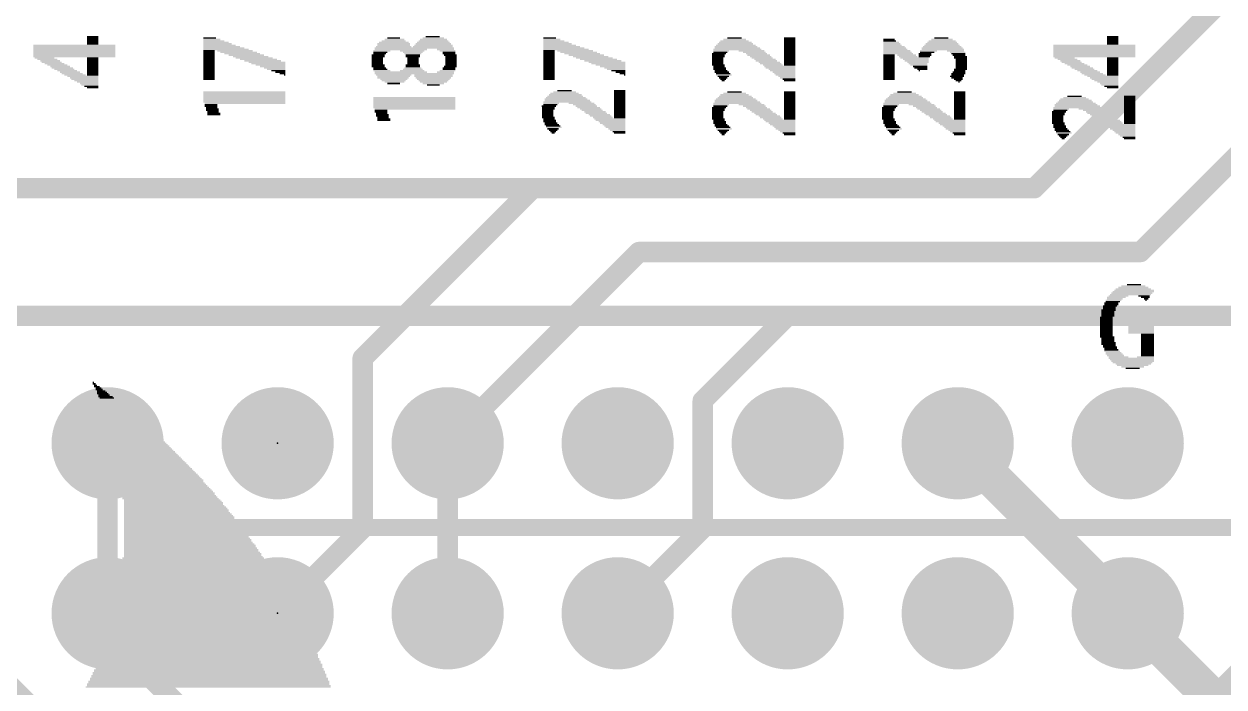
# Model space of a CAD drawing. Extents: x -7.8 to 70, y -5.3 to 37.7.
# Drawn here: x 11.45 to 29.38, y 10.33 to 20.23 of the extents above; entities that cross this region are included whole.
import ezdxf

# ---------------------------------------------------------------- set-up
doc = ezdxf.new("R2010")
doc.units = 0
for name, color, linetype in [('1', 12, 'CONTINUOUS'), ('16', 132, 'CONTINUOUS'), ('17', 110, 'CONTINUOUS'), ('21', 40, 'CONTINUOUS'), ('23', 53, 'CONTINUOUS')]:
    doc.layers.add(name, color=color, linetype=linetype)

# ---------------------------------------------------------------- blocks, each defined once
blk = doc.blocks.new('ROUNDP')
at = {"const_width": 0.5}
blk.add_lwpolyline([(0, -0.25, 1), (0, 0.25, 1), (0, -0.25)], format="xyb", dxfattribs=at)
blk = doc.blocks.new('RECT')
blk.add_solid([(-0.5, -0.5), (0.5, -0.5), (-0.5, 0.5), (0.5, 0.5)])

msp = doc.modelspace()

# ---------------------------------------------------------------- linework, layer by layer
at = {"layer": '1'}
for points, const_width in [([(26.543, 17.78), (29.972, 21.209)], 0.3048), ([(28.1305, 16.8275), (32.512, 21.209)], 0.3048), ([(29.1465, 10.0965), (37.592, 18.542)], 0.3048), ([(6.35, 17.78), (19.05, 17.78)], 0.3048), ([(16.51, 15.24), (19.05, 17.78)], 0.3048), ([(19.05, 17.78), (26.543, 17.78)], 0.3048), ([(17.78, 13.97), (20.6375, 16.8275)], 0.3048), ([(20.6375, 16.8275), (28.1305, 16.8275)], 0.3048), ([(16.51, 12.7), (16.51, 15.24)], 0.3048), ([(25.4, 13.97), (27.94, 11.43)], 0.5588), ([(12.7, 11.43), (12.7, 13.97)], 0.3048), ([(17.78, 11.43), (17.78, 13.97)], 0.3048), ([(15.24, 11.43), (16.51, 12.7)], 0.3048), ([(12.7, 11.43), (12.7, 11.1125)], 0.3048), ([(12.7, 11.1125), (13.716, 10.0965)], 0.3048)]:
    msp.add_lwpolyline(points, dxfattribs=dict(at, const_width=const_width))
for points, const_width in [([(19.05, 17.8562, 1), (19.05, 17.7038)], 0.1524), ([(19.1039, 17.7261, 1), (18.9961, 17.8339)], 0.1524), ([(19.05, 17.7038, 1), (19.05, 17.8562)], 0.1524), ([(26.543, 17.7038, 1), (26.543, 17.8562)], 0.1524), ([(26.4891, 17.8339, 1), (26.5969, 17.7261)], 0.1524), ([(20.6375, 16.9037, 1), (20.6375, 16.7513)], 0.1524), ([(20.6914, 16.7736, 1), (20.5836, 16.8814)], 0.1524), ([(28.0766, 16.8814, 1), (28.1844, 16.7736)], 0.1524), ([(28.1305, 16.7513, 1), (28.1305, 16.9037)], 0.1524), ([(16.5862, 15.24, 1), (16.4338, 15.24)], 0.1524), ([(16.4561, 15.2939, 1), (16.5639, 15.1861)], 0.1524), ([(25.4988, 14.0688, 1), (25.3012, 13.8712)], 0.2794), ([(12.7762, 13.97, 1), (12.6238, 13.97)], 0.1524), ([(17.8562, 13.97, 1), (17.7038, 13.97)], 0.1524), ([(17.7261, 14.0239, 1), (17.8339, 13.9161)], 0.1524), ([(16.4338, 12.7, 1), (16.5862, 12.7)], 0.1524), ([(16.5639, 12.6461, 1), (16.4561, 12.7539)], 0.1524), ([(27.8412, 11.3312, 1), (28.0388, 11.5288)], 0.2794), ([(12.7762, 11.43, 1), (12.6238, 11.43)], 0.1524), ([(12.6238, 11.43, 1), (12.7762, 11.43)], 0.1524), ([(15.1861, 11.4839, 1), (15.2939, 11.3761)], 0.1524), ([(17.7038, 11.43, 1), (17.8562, 11.43)], 0.1524), ([(12.7539, 11.1664, 1), (12.6461, 11.0586)], 0.1524), ([(12.6238, 11.1125, 1), (12.7762, 11.1125)], 0.1524)]:
    msp.add_lwpolyline(points, format="xyb", dxfattribs=dict(at, const_width=const_width))
at = {"layer": '16'}
for points, const_width in [([(6.985, 15.875), (22.86, 15.875)], 0.3048), ([(21.59, 14.605), (22.86, 15.875)], 0.3048), ([(22.86, 15.875), (29.718, 15.875)], 0.3048), ([(21.59, 12.7), (21.59, 14.605)], 0.3048), ([(20.32, 11.43), (21.59, 12.7)], 0.3048), ([(27.94, 11.43), (29.845, 9.525)], 0.5588), ([(10.16, 11.43), (13.0175, 8.5725)], 0.3048)]:
    msp.add_lwpolyline(points, dxfattribs=dict(at, const_width=const_width))
for points, const_width in [([(22.86, 15.9512, 1), (22.86, 15.7988)], 0.1524), ([(22.9139, 15.8211, 1), (22.8061, 15.9289)], 0.1524), ([(22.86, 15.7988, 1), (22.86, 15.9512)], 0.1524), ([(21.6662, 14.605, 1), (21.5138, 14.605)], 0.1524), ([(21.5361, 14.6589, 1), (21.6439, 14.5511)], 0.1524), ([(21.5138, 12.7, 1), (21.6662, 12.7)], 0.1524), ([(21.6439, 12.6461, 1), (21.5361, 12.7539)], 0.1524), ([(28.0388, 11.5288, 1), (27.8412, 11.3312)], 0.2794), ([(20.2661, 11.4839, 1), (20.3739, 11.3761)], 0.1524)]:
    msp.add_lwpolyline(points, format="xyb", dxfattribs=dict(at, const_width=const_width))
at = {"layer": '23'}
for p in [(15.24, 13.97), (15.24, 11.43)]:
    msp.add_point(p, dxfattribs=at)

# ---------------------------------------------------------------- block references
at = {"layer": '17', "xscale": 1.6764, "yscale": 1.6764, "rotation": 90}
for p in [(12.7, 13.97), (12.7, 13.97), (15.24, 13.97), (15.24, 13.97), (17.78, 13.97), (17.78, 13.97), (20.32, 13.97), (20.32, 13.97), (22.86, 13.97), (22.86, 13.97), (25.4, 13.97), (25.4, 13.97), (27.94, 13.97), (27.94, 13.97), (12.7, 11.43), (12.7, 11.43), (15.24, 11.43), (15.24, 11.43), (17.78, 11.43), (17.78, 11.43), (20.32, 11.43), (20.32, 11.43), (22.86, 11.43), (22.86, 11.43), (25.4, 11.43), (25.4, 11.43), (27.94, 11.43), (27.94, 11.43)]:
    msp.add_blockref('ROUNDP', p, dxfattribs=at)
at = {"layer": '21', "yscale": 0.0212}
for p, xscale in [((12.2021, 19.917), 1.2276), ((12.2021, 19.8959), 1.2276), ((12.4772, 20.044), 0.1693), ((12.4772, 20.0229), 0.1693), ((12.4772, 20.0017), 0.1693), ((12.4772, 19.9805), 0.1693), ((12.4772, 19.9594), 0.1693), ((12.4772, 19.9382), 0.1693), ((14.2234, 20.0229), 0.1905), ((14.2869, 19.9805), 0.3175), ((14.3398, 19.9382), 0.4233), ((14.4033, 19.8959), 0.5503), ((14.2552, 20.0017), 0.254), ((14.3187, 19.9594), 0.381), ((14.3716, 19.917), 0.4868), ((16.975, 19.8959), 0.5291), ((16.975, 19.9382), 0.4868), ((16.975, 19.917), 0.4868), ((16.975, 19.9594), 0.4445), ((16.975, 19.9805), 0.3598), ((16.9856, 20.0017), 0.2963), ((16.975, 20.0229), 0.1905), ((17.5571, 19.8959), 0.5926), ((17.5676, 19.917), 0.5715), ((17.5676, 19.9382), 0.5291), ((17.5676, 19.9594), 0.4868), ((17.5676, 19.9805), 0.4445), ((17.5676, 20.0017), 0.4022), ((17.5676, 20.0229), 0.3175), ((17.557, 20.044), 0.2117), ((19.3032, 20.0229), 0.1905), ((19.335, 20.0017), 0.254), ((19.3667, 19.9805), 0.3175), ((19.3985, 19.9594), 0.381), ((19.4196, 19.9382), 0.4233), ((19.4514, 19.917), 0.4868), ((19.4831, 19.8959), 0.5503), ((22.0865, 19.8959), 0.635), ((22.0865, 19.917), 0.5926), ((22.076, 19.9382), 0.5291), ((22.076, 19.9594), 0.4868), ((22.0654, 19.9805), 0.4233), ((22.0654, 20.0017), 0.3387), ((22.0654, 20.0229), 0.2117), ((22.8908, 20.0229), 0.1693), ((22.8908, 20.0017), 0.1693), ((22.8908, 19.9805), 0.1693), ((22.8908, 19.9594), 0.1693), ((22.8908, 19.9382), 0.1693), ((22.8908, 19.917), 0.1693), ((22.8908, 19.8959), 0.1693), ((24.3724, 20.0017), 0.1693), ((24.383, 19.9805), 0.1905), ((24.4465, 19.8959), 0.3175), ((24.4042, 19.9594), 0.2328), ((24.4148, 19.9382), 0.254), ((24.4254, 19.917), 0.2752), ((25.1662, 19.8959), 0.5715), ((25.1662, 19.917), 0.5291), ((25.1662, 19.9382), 0.4868), ((25.1662, 19.9594), 0.4445), ((25.1662, 19.9805), 0.4022), ((25.1662, 20.0017), 0.3175), ((25.1556, 20.0229), 0.2117), ((27.4415, 19.917), 1.2276), ((27.4415, 19.8959), 1.2276), ((27.7166, 20.044), 0.1693), ((27.7166, 20.0229), 0.1693), ((27.7166, 20.0017), 0.1693), ((27.7166, 19.9805), 0.1693), ((27.7166, 19.9594), 0.1693), ((27.7166, 19.9382), 0.1693), ((12.2021, 19.8747), 1.2276), ((12.2021, 19.8535), 1.2276), ((12.2021, 19.8324), 1.2276), ((12.2021, 19.8112), 1.2276), ((12.2021, 19.79), 1.2276), ((12.2021, 19.7689), 1.2276), ((12.2021, 19.7477), 1.2276), ((11.7576, 19.7265), 0.2963), ((12.4772, 19.7265), 0.1693), ((14.4668, 19.8535), 0.6773), ((14.4351, 19.8747), 0.6138), ((14.2129, 19.8324), 0.1693), ((14.2129, 19.8112), 0.1693), ((14.2129, 19.79), 0.1693), ((14.2129, 19.7689), 0.1693), ((14.2129, 19.7477), 0.1693), ((14.2129, 19.7265), 0.1693), ((14.6044, 19.8324), 0.5292), ((14.6573, 19.8112), 0.5503), ((14.7102, 19.79), 0.5291), ((14.7737, 19.7689), 0.5291), ((14.8372, 19.7477), 0.5291), ((14.8902, 19.7265), 0.5503), ((16.7422, 19.7689), 0.1905), ((16.7422, 19.7477), 0.1905), ((16.7316, 19.7265), 0.1693), ((16.7951, 19.8324), 0.254), ((16.7739, 19.8112), 0.2117), ((16.7633, 19.79), 0.1905), ((17.2819, 19.8747), 1.1853), ((17.0808, 19.8535), 0.7831), ((17.2501, 19.8324), 0.3598), ((17.2607, 19.8112), 0.2963), ((17.2607, 19.79), 0.254), ((17.2607, 19.7689), 0.2117), ((17.2607, 19.7477), 0.2117), ((17.2607, 19.7265), 0.1693), ((17.7475, 19.8535), 0.254), ((17.7793, 19.8324), 0.2328), ((17.8005, 19.8112), 0.1905), ((17.8005, 19.79), 0.1905), ((17.8216, 19.7689), 0.1905), ((17.8322, 19.7477), 0.1693), ((17.8322, 19.7265), 0.1693), ((19.5149, 19.8747), 0.6138), ((19.5466, 19.8535), 0.6773), ((19.2926, 19.8324), 0.1693), ((19.2926, 19.8112), 0.1693), ((19.2926, 19.79), 0.1693), ((19.2926, 19.7689), 0.1693), ((19.2926, 19.7477), 0.1693), ((19.2926, 19.7265), 0.1693), ((19.6842, 19.8324), 0.5291), ((19.7371, 19.8112), 0.5503), ((19.79, 19.79), 0.5291), ((19.8535, 19.7689), 0.5291), ((19.917, 19.7477), 0.5291), ((19.97, 19.7265), 0.5503), ((21.8325, 19.79), 0.2117), ((21.822, 19.7689), 0.1905), ((21.822, 19.7477), 0.1905), ((21.8114, 19.7265), 0.1693), ((21.8537, 19.8112), 0.2117), ((22.1077, 19.8535), 0.7196), ((21.8643, 19.8324), 0.2328), ((22.1077, 19.8747), 0.6773), ((22.3194, 19.8324), 0.381), ((22.3617, 19.8112), 0.3387), ((22.3934, 19.79), 0.3175), ((22.4252, 19.7689), 0.3387), ((22.4569, 19.7477), 0.3175), ((22.4781, 19.7265), 0.3175), ((22.8908, 19.8747), 0.1693), ((22.8908, 19.8535), 0.1693), ((22.8908, 19.8324), 0.1693), ((22.8908, 19.8112), 0.1693), ((22.8908, 19.79), 0.1693), ((22.8908, 19.7689), 0.1693), ((22.8908, 19.7477), 0.1693), ((22.8908, 19.7265), 0.1693), ((24.4571, 19.8747), 0.3387), ((24.3724, 19.7689), 0.1693), ((24.3724, 19.7477), 0.1693), ((24.3724, 19.7265), 0.1693), ((24.4677, 19.8535), 0.3598), ((24.4889, 19.8324), 0.4022), ((24.4994, 19.8112), 0.4233), ((24.51, 19.79), 0.4445), ((24.637, 19.7689), 0.2752), ((24.6582, 19.7477), 0.2752), ((24.7534, 19.7265), 0.4233), ((24.9122, 19.79), 0.1905), ((24.9122, 19.7689), 0.1905), ((24.9016, 19.7477), 0.1693), ((24.9439, 19.8112), 0.2117), ((24.9651, 19.8324), 0.254), ((25.1767, 19.8535), 0.635), ((25.1662, 19.8747), 0.6138), ((25.3672, 19.8324), 0.254), ((25.399, 19.8112), 0.2328), ((25.4096, 19.79), 0.2117), ((25.4201, 19.7689), 0.1905), ((25.4413, 19.7477), 0.1905), ((25.4413, 19.7265), 0.1905), ((27.4415, 19.8747), 1.2276), ((27.4415, 19.8535), 1.2276), ((27.4415, 19.8324), 1.2276), ((27.4415, 19.8112), 1.2276), ((27.4415, 19.79), 1.2276), ((27.4415, 19.7689), 1.2276), ((27.4415, 19.7477), 1.2276), ((26.997, 19.7265), 0.2963), ((27.7166, 19.7265), 0.1693), ((11.7999, 19.7054), 0.2963), ((11.8423, 19.6842), 0.2963), ((11.8634, 19.663), 0.2963), ((11.9058, 19.6419), 0.2963), ((11.9481, 19.6207), 0.2963), ((11.9904, 19.5995), 0.2963), ((12.0222, 19.5784), 0.3175), ((12.0539, 19.5572), 0.2963), ((12.0963, 19.536), 0.2963), ((12.4772, 19.7054), 0.1693), ((12.4772, 19.6842), 0.1693), ((12.4772, 19.663), 0.1693), ((12.4772, 19.6419), 0.1693), ((12.4772, 19.6207), 0.1693), ((12.4772, 19.5995), 0.1693), ((12.4772, 19.5784), 0.1693), ((12.4772, 19.5572), 0.1693), ((12.4772, 19.536), 0.1693), ((14.2129, 19.7054), 0.1693), ((14.2129, 19.6842), 0.1693), ((14.2129, 19.663), 0.1693), ((14.2129, 19.6419), 0.1693), ((14.2129, 19.6207), 0.1693), ((14.2129, 19.5995), 0.1693), ((14.2129, 19.5784), 0.1693), ((14.2129, 19.5572), 0.1693), ((14.2129, 19.536), 0.1693), ((14.9537, 19.7054), 0.5503), ((15.0172, 19.6842), 0.5503), ((15.0806, 19.663), 0.5503), ((15.1018, 19.6419), 0.508), ((15.1336, 19.6207), 0.4445), ((15.1653, 19.5995), 0.381), ((15.1971, 19.5784), 0.3175), ((15.2182, 19.5572), 0.2752), ((15.25, 19.536), 0.2117), ((16.7316, 19.7054), 0.1693), ((16.7316, 19.6842), 0.1693), ((16.7316, 19.663), 0.1693), ((16.7316, 19.6419), 0.1693), ((16.7422, 19.6207), 0.1905), ((16.7422, 19.5995), 0.1905), ((16.7633, 19.5784), 0.1905), ((16.7739, 19.5572), 0.2117), ((16.7951, 19.536), 0.254), ((17.2501, 19.536), 0.3598), ((17.2607, 19.5572), 0.2963), ((17.2607, 19.5784), 0.254), ((17.2607, 19.6207), 0.2117), ((17.2607, 19.5995), 0.2117), ((17.2607, 19.7054), 0.1693), ((17.2607, 19.6842), 0.1693), ((17.2607, 19.663), 0.1693), ((17.2607, 19.6419), 0.1693), ((17.7793, 19.536), 0.2328), ((17.8005, 19.5784), 0.1905), ((17.8005, 19.5572), 0.1905), ((17.8216, 19.5995), 0.1905), ((17.8322, 19.7054), 0.1693), ((17.8322, 19.6842), 0.1693), ((17.8322, 19.663), 0.1693), ((17.8322, 19.6419), 0.1693), ((17.8322, 19.6207), 0.1693), ((19.2926, 19.7054), 0.1693), ((19.2926, 19.6842), 0.1693), ((19.2926, 19.663), 0.1693), ((19.2926, 19.6419), 0.1693), ((19.2926, 19.6207), 0.1693), ((19.2926, 19.5995), 0.1693), ((19.2926, 19.5784), 0.1693), ((19.2926, 19.5572), 0.1693), ((19.2926, 19.536), 0.1693), ((20.0335, 19.7054), 0.5503), ((20.0969, 19.6842), 0.5503), ((20.1604, 19.663), 0.5503), ((20.1816, 19.6419), 0.508), ((20.2134, 19.6207), 0.4445), ((20.2451, 19.5995), 0.381), ((20.2769, 19.5784), 0.3175), ((20.298, 19.5572), 0.2752), ((20.3298, 19.536), 0.2117), ((21.8114, 19.7054), 0.1693), ((21.8114, 19.6842), 0.1693), ((21.8114, 19.663), 0.1693), ((21.8114, 19.6419), 0.1693), ((21.822, 19.6207), 0.1905), ((21.8325, 19.5995), 0.1693), ((21.8431, 19.5784), 0.1905), ((21.8431, 19.5572), 0.1905), ((21.8643, 19.536), 0.1905), ((22.5204, 19.7054), 0.3175), ((22.5416, 19.6842), 0.3175), ((22.5839, 19.663), 0.3175), ((22.6051, 19.6419), 0.3175), ((22.6368, 19.6207), 0.2963), ((22.7427, 19.5995), 0.4656), ((22.7533, 19.5784), 0.4445), ((22.7744, 19.5572), 0.4022), ((22.785, 19.536), 0.381), ((22.8908, 19.7054), 0.1693), ((22.8908, 19.6842), 0.1693), ((22.8908, 19.663), 0.1693), ((22.8908, 19.6419), 0.1693), ((22.8908, 19.6207), 0.1693), ((24.3724, 19.7054), 0.1693), ((24.3724, 19.6842), 0.1693), ((24.3724, 19.663), 0.1693), ((24.3724, 19.6419), 0.1693), ((24.3724, 19.6207), 0.1693), ((24.3724, 19.5995), 0.1693), ((24.3724, 19.5784), 0.1693), ((24.3724, 19.5572), 0.1693), ((24.3724, 19.536), 0.1693), ((24.7746, 19.7054), 0.381), ((24.7852, 19.6842), 0.3598), ((24.8063, 19.663), 0.3175), ((24.8063, 19.6419), 0.2752), ((24.8169, 19.6207), 0.254), ((24.8381, 19.5995), 0.2117), ((24.8487, 19.5784), 0.1905), ((24.8698, 19.5572), 0.1482), ((24.8275, 19.536), 0.0212), ((25.4413, 19.5572), 0.1905), ((25.4307, 19.536), 0.1693), ((25.4519, 19.7054), 0.1693), ((25.4519, 19.6842), 0.1693), ((25.4519, 19.663), 0.1693), ((25.4519, 19.6419), 0.1693), ((25.4519, 19.6207), 0.1693), ((25.4519, 19.5995), 0.1693), ((25.4519, 19.5784), 0.1693), ((27.0393, 19.7054), 0.2963), ((27.0817, 19.6842), 0.2963), ((27.1028, 19.663), 0.2963), ((27.1452, 19.6419), 0.2963), ((27.1875, 19.6207), 0.2963), ((27.2298, 19.5995), 0.2963), ((27.2616, 19.5784), 0.3175), ((27.2933, 19.5572), 0.2963), ((27.3357, 19.536), 0.2963), ((27.7166, 19.7054), 0.1693), ((27.7166, 19.6842), 0.1693), ((27.7166, 19.663), 0.1693), ((27.7166, 19.6419), 0.1693), ((27.7166, 19.6207), 0.1693), ((27.7166, 19.5995), 0.1693), ((27.7166, 19.5784), 0.1693), ((27.7166, 19.5572), 0.1693), ((27.7166, 19.536), 0.1693), ((12.1386, 19.5149), 0.2963), ((12.1703, 19.4937), 0.3175), ((12.2127, 19.4726), 0.3175), ((12.3291, 19.4514), 0.4656), ((12.3503, 19.4302), 0.4233), ((12.3608, 19.4091), 0.4022), ((12.382, 19.3879), 0.3598), ((12.4032, 19.3667), 0.3175), ((12.4772, 19.5149), 0.1693), ((12.4772, 19.4937), 0.1693), ((12.4772, 19.4726), 0.1693), ((14.2129, 19.5149), 0.1693), ((14.2129, 19.4937), 0.1693), ((14.2129, 19.4726), 0.1693), ((14.2129, 19.4514), 0.1693), ((14.2129, 19.4302), 0.1693), ((14.2129, 19.4091), 0.1693), ((15.2817, 19.5149), 0.1482), ((15.3135, 19.4937), 0.0847), ((15.3452, 19.4726), 0.0212), ((17.0808, 19.5149), 0.7831), ((17.2819, 19.4937), 1.1853), ((16.975, 19.4726), 0.5291), ((16.975, 19.4514), 0.4868), ((16.9644, 19.4302), 0.4656), ((16.975, 19.4091), 0.4022), ((16.975, 19.3879), 0.3598), ((16.9856, 19.3667), 0.2963), ((17.5676, 19.4726), 0.5715), ((17.5676, 19.4514), 0.5715), ((17.5676, 19.4302), 0.5291), ((17.5676, 19.4091), 0.4868), ((17.5676, 19.3879), 0.4445), ((17.5676, 19.3667), 0.4022), ((17.7475, 19.5149), 0.254), ((19.2926, 19.5149), 0.1693), ((19.2926, 19.4937), 0.1693), ((19.2926, 19.4726), 0.1693), ((19.2926, 19.4514), 0.1693), ((19.2926, 19.4302), 0.1693), ((19.2926, 19.4091), 0.1693), ((20.3615, 19.5149), 0.1482), ((20.3933, 19.4937), 0.0847), ((20.425, 19.4726), 0.0212), ((21.8749, 19.5149), 0.2117), ((21.896, 19.4937), 0.2117), ((21.9066, 19.4726), 0.2328), ((21.896, 19.4514), 0.1693), ((21.896, 19.4302), 0.127), ((21.896, 19.4091), 0.0847), ((21.896, 19.3879), 0.0423), ((22.8062, 19.5149), 0.3387), ((22.8168, 19.4937), 0.3175), ((22.8273, 19.4726), 0.2963), ((22.8485, 19.4514), 0.254), ((22.8591, 19.4302), 0.2328), ((22.8803, 19.4091), 0.1905), ((22.8908, 19.3879), 0.1693), ((24.3724, 19.5149), 0.1693), ((24.3724, 19.4937), 0.1693), ((24.3724, 19.4726), 0.1693), ((24.3724, 19.4514), 0.1693), ((24.3724, 19.4302), 0.1693), ((24.3724, 19.4091), 0.1693), ((25.3884, 19.4514), 0.2117), ((25.4096, 19.4937), 0.2117), ((25.399, 19.4726), 0.1905), ((25.3884, 19.4302), 0.1693), ((25.4201, 19.5149), 0.1905), ((25.4096, 19.4091), 0.127), ((25.4096, 19.3879), 0.0847), ((25.4201, 19.3667), 0.0212), ((27.378, 19.5149), 0.2963), ((27.4097, 19.4937), 0.3175), ((27.4521, 19.4726), 0.3175), ((27.5685, 19.4514), 0.4656), ((27.5896, 19.4302), 0.4233), ((27.6002, 19.4091), 0.4021), ((27.6214, 19.3879), 0.3598), ((27.6426, 19.3667), 0.3175), ((27.7166, 19.5149), 0.1693), ((27.7166, 19.4937), 0.1693), ((27.7166, 19.4726), 0.1693), ((12.4243, 19.3456), 0.2752), ((12.4349, 19.3244), 0.254), ((12.4561, 19.3032), 0.2117), ((12.4772, 19.2821), 0.1693), ((14.742, 19.2186), 1.2276), ((14.742, 19.1974), 1.2276), ((14.742, 19.1762), 1.2276), ((16.975, 19.3456), 0.1905), ((17.5676, 19.3456), 0.3175), ((17.5676, 19.3244), 0.1905), ((19.5361, 19.1762), 0.4868), ((19.5255, 19.1974), 0.4233), ((19.5255, 19.2186), 0.3387), ((19.5255, 19.2397), 0.2117), ((20.3509, 19.2397), 0.1693), ((20.3509, 19.2186), 0.1693), ((20.3509, 19.1974), 0.1693), ((20.3509, 19.1762), 0.1693), ((22.0654, 19.1762), 0.4233), ((22.0654, 19.1974), 0.3387), ((22.0654, 19.2186), 0.2117), ((22.8908, 19.2186), 0.1693), ((22.8908, 19.1974), 0.1693), ((22.8908, 19.1762), 0.1693), ((24.6053, 19.1762), 0.4233), ((24.6053, 19.1974), 0.3387), ((24.6053, 19.2186), 0.2117), ((25.4307, 19.2186), 0.1693), ((25.4307, 19.1974), 0.1693), ((25.4307, 19.1762), 0.1693), ((27.6637, 19.3456), 0.2752), ((27.6743, 19.3244), 0.254), ((27.6955, 19.3032), 0.2117), ((27.7166, 19.2821), 0.1693), ((14.742, 19.1551), 1.2276), ((14.742, 19.1339), 1.2276), ((14.742, 19.1127), 1.2276), ((14.742, 19.0916), 1.2276), ((14.742, 19.0704), 1.2276), ((14.7526, 19.0492), 1.2065), ((14.2446, 19.0281), 0.1905), ((14.2446, 19.0069), 0.1905), ((17.2819, 19.1339), 1.2276), ((17.2819, 19.1127), 1.2276), ((17.2819, 19.0916), 1.2276), ((17.2819, 19.0704), 1.2276), ((17.2819, 19.0492), 1.2276), ((17.2819, 19.0281), 1.2276), ((17.2819, 19.0069), 1.2276), ((19.2926, 19.0069), 0.2117), ((19.5678, 19.0704), 0.7196), ((19.3244, 19.0492), 0.2328), ((19.3138, 19.0281), 0.2117), ((19.5466, 19.1127), 0.635), ((19.5678, 19.0916), 0.6773), ((19.5466, 19.1339), 0.5926), ((19.536, 19.1551), 0.5291), ((19.7795, 19.0492), 0.381), ((19.8218, 19.0281), 0.3387), ((19.8535, 19.0069), 0.3175), ((20.3509, 19.1551), 0.1693), ((20.3509, 19.1339), 0.1693), ((20.3509, 19.1127), 0.1693), ((20.3509, 19.0916), 0.1693), ((20.3509, 19.0704), 0.1693), ((20.3509, 19.0492), 0.1693), ((20.3509, 19.0281), 0.1693), ((20.3509, 19.0069), 0.1693), ((21.8537, 19.0069), 0.2117), ((22.1077, 19.0492), 0.7196), ((21.8643, 19.0281), 0.2328), ((22.0865, 19.0916), 0.635), ((22.1077, 19.0704), 0.6773), ((22.0865, 19.1127), 0.5926), ((22.076, 19.1339), 0.5291), ((22.076, 19.1551), 0.4868), ((22.3194, 19.0281), 0.381), ((22.3617, 19.0069), 0.3387), ((22.8908, 19.1551), 0.1693), ((22.8908, 19.1339), 0.1693), ((22.8908, 19.1127), 0.1693), ((22.8908, 19.0916), 0.1693), ((22.8908, 19.0704), 0.1693), ((22.8908, 19.0492), 0.1693), ((22.8908, 19.0281), 0.1693), ((22.8908, 19.0069), 0.1693), ((24.3936, 19.0069), 0.2117), ((24.6476, 19.0492), 0.7196), ((24.4042, 19.0281), 0.2328), ((24.6264, 19.0916), 0.635), ((24.6476, 19.0704), 0.6773), ((24.6264, 19.1127), 0.5926), ((24.6159, 19.1339), 0.5291), ((24.6159, 19.1551), 0.4868), ((24.8593, 19.0281), 0.381), ((24.9016, 19.0069), 0.3387), ((25.4307, 19.1551), 0.1693), ((25.4307, 19.1339), 0.1693), ((25.4307, 19.1127), 0.1693), ((25.4307, 19.0916), 0.1693), ((25.4307, 19.0704), 0.1693), ((25.4307, 19.0492), 0.1693), ((25.4307, 19.0281), 0.1693), ((25.4307, 19.0069), 0.1693), ((27.1663, 19.0281), 0.635), ((27.1875, 19.0069), 0.6773), ((27.1663, 19.0492), 0.5926), ((27.1557, 19.0704), 0.5291), ((27.1557, 19.0916), 0.4868), ((27.1452, 19.1127), 0.4233), ((27.1452, 19.1339), 0.3387), ((27.1452, 19.1551), 0.2117), ((27.9706, 19.1551), 0.1693), ((27.9706, 19.1339), 0.1693), ((27.9706, 19.1127), 0.1693), ((27.9706, 19.0916), 0.1693), ((27.9706, 19.0704), 0.1693), ((27.9706, 19.0492), 0.1693), ((27.9706, 19.0281), 0.1693), ((27.9706, 19.0069), 0.1693), ((14.2552, 18.9857), 0.1693), ((14.2658, 18.9646), 0.1905), ((14.2658, 18.9434), 0.1905), ((14.2869, 18.9011), 0.1905), ((14.2869, 18.8799), 0.1905), ((14.2763, 18.9222), 0.1693), ((17.2819, 18.9857), 1.2276), ((17.2925, 18.9646), 1.2065), ((16.7845, 18.9434), 0.1905), ((16.7845, 18.9222), 0.1905), ((16.7951, 18.9011), 0.1693), ((16.8057, 18.8799), 0.1905), ((16.8057, 18.8587), 0.1905), ((16.8162, 18.8376), 0.1693), ((16.8268, 18.8164), 0.1905), ((19.2821, 18.9857), 0.1905), ((19.2821, 18.9646), 0.1905), ((19.2715, 18.9434), 0.1693), ((19.2715, 18.9222), 0.1693), ((19.2715, 18.9011), 0.1693), ((19.2715, 18.8799), 0.1693), ((19.2715, 18.8587), 0.1693), ((19.2821, 18.8376), 0.1905), ((19.2926, 18.8164), 0.1693), ((19.8853, 18.9857), 0.3387), ((19.917, 18.9646), 0.3175), ((19.9382, 18.9434), 0.3175), ((19.9805, 18.9222), 0.3175), ((20.0017, 18.9011), 0.3175), ((20.044, 18.8799), 0.3175), ((20.0652, 18.8587), 0.3175), ((20.0969, 18.8376), 0.2963), ((20.2028, 18.8164), 0.4656), ((20.3509, 18.9857), 0.1693), ((20.3509, 18.9646), 0.1693), ((20.3509, 18.9434), 0.1693), ((20.3509, 18.9222), 0.1693), ((20.3509, 18.9011), 0.1693), ((20.3509, 18.8799), 0.1693), ((20.3509, 18.8587), 0.1693), ((20.3509, 18.8376), 0.1693), ((21.8325, 18.9857), 0.2117), ((21.822, 18.9646), 0.1905), ((21.822, 18.9434), 0.1905), ((21.8114, 18.9222), 0.1693), ((21.8114, 18.9011), 0.1693), ((21.8114, 18.8799), 0.1693), ((21.8114, 18.8587), 0.1693), ((21.8114, 18.8376), 0.1693), ((21.822, 18.8164), 0.1905), ((22.3934, 18.9857), 0.3175), ((22.4252, 18.9646), 0.3387), ((22.4569, 18.9434), 0.3175), ((22.4781, 18.9222), 0.3175), ((22.5204, 18.9011), 0.3175), ((22.5416, 18.8799), 0.3175), ((22.5839, 18.8587), 0.3175), ((22.6051, 18.8376), 0.3175), ((22.6368, 18.8164), 0.2963), ((22.8908, 18.9857), 0.1693), ((22.8908, 18.9646), 0.1693), ((22.8908, 18.9434), 0.1693), ((22.8908, 18.9222), 0.1693), ((22.8908, 18.9011), 0.1693), ((22.8908, 18.8799), 0.1693), ((22.8908, 18.8587), 0.1693), ((22.8908, 18.8376), 0.1693), ((22.8908, 18.8164), 0.1693), ((24.3724, 18.9857), 0.2117), ((24.3619, 18.9646), 0.1905), ((24.3619, 18.9434), 0.1905), ((24.3513, 18.9222), 0.1693), ((24.3513, 18.9011), 0.1693), ((24.3513, 18.8799), 0.1693), ((24.3513, 18.8587), 0.1693), ((24.3513, 18.8376), 0.1693), ((24.3619, 18.8164), 0.1905), ((24.9333, 18.9857), 0.3175), ((24.9651, 18.9646), 0.3387), ((24.9968, 18.9434), 0.3175), ((25.018, 18.9222), 0.3175), ((25.0603, 18.9011), 0.3175), ((25.0815, 18.8799), 0.3175), ((25.1238, 18.8587), 0.3175), ((25.145, 18.8376), 0.3175), ((25.1767, 18.8164), 0.2963), ((25.4307, 18.9857), 0.1693), ((25.4307, 18.9646), 0.1693), ((25.4307, 18.9434), 0.1693), ((25.4307, 18.9222), 0.1693), ((25.4307, 18.9011), 0.1693), ((25.4307, 18.8799), 0.1693), ((25.4307, 18.8587), 0.1693), ((25.4307, 18.8376), 0.1693), ((25.4307, 18.8164), 0.1693), ((26.9123, 18.9222), 0.2117), ((26.9018, 18.9011), 0.1905), ((26.9018, 18.8799), 0.1905), ((26.8912, 18.8587), 0.1693), ((26.8912, 18.8376), 0.1693), ((26.8912, 18.8164), 0.1693), ((26.9335, 18.9434), 0.2117), ((27.1875, 18.9857), 0.7196), ((26.9441, 18.9646), 0.2328), ((27.3992, 18.9646), 0.381), ((27.4415, 18.9434), 0.3387), ((27.4732, 18.9222), 0.3175), ((27.505, 18.9011), 0.3387), ((27.5367, 18.8799), 0.3175), ((27.5579, 18.8587), 0.3175), ((27.6002, 18.8376), 0.3175), ((27.6214, 18.8164), 0.3175), ((27.9706, 18.9857), 0.1693), ((27.9706, 18.9646), 0.1693), ((27.9706, 18.9434), 0.1693), ((27.9706, 18.9222), 0.1693), ((27.9706, 18.9011), 0.1693), ((27.9706, 18.8799), 0.1693), ((27.9706, 18.8587), 0.1693), ((27.9706, 18.8376), 0.1693), ((27.9706, 18.8164), 0.1693), ((16.8268, 18.7952), 0.1905), ((19.3032, 18.7952), 0.1905), ((19.3032, 18.7741), 0.1905), ((19.3244, 18.7529), 0.1905), ((19.335, 18.7318), 0.2117), ((19.3561, 18.7106), 0.2117), ((19.3667, 18.6894), 0.2328), ((19.3561, 18.6683), 0.1693), ((19.3561, 18.6471), 0.127), ((20.2134, 18.7952), 0.4445), ((20.2345, 18.7741), 0.4022), ((20.2451, 18.7529), 0.381), ((20.2663, 18.7318), 0.3387), ((20.2769, 18.7106), 0.3175), ((20.2874, 18.6894), 0.2963), ((20.3086, 18.6683), 0.254), ((20.3192, 18.6471), 0.2328), ((21.8325, 18.7952), 0.1693), ((21.8431, 18.7741), 0.1905), ((21.8431, 18.7529), 0.1905), ((21.8643, 18.7318), 0.1905), ((21.8749, 18.7106), 0.2117), ((21.896, 18.6894), 0.2117), ((21.9066, 18.6683), 0.2328), ((21.896, 18.6471), 0.1693), ((22.7427, 18.7952), 0.4656), ((22.7533, 18.7741), 0.4445), ((22.7744, 18.7529), 0.4022), ((22.785, 18.7318), 0.381), ((22.8062, 18.7106), 0.3387), ((22.8168, 18.6894), 0.3175), ((22.8273, 18.6683), 0.2963), ((22.8485, 18.6471), 0.254), ((24.3724, 18.7952), 0.1693), ((24.383, 18.7741), 0.1905), ((24.383, 18.7529), 0.1905), ((24.4042, 18.7318), 0.1905), ((24.4148, 18.7106), 0.2117), ((24.4359, 18.6894), 0.2117), ((24.4465, 18.6683), 0.2328), ((24.4359, 18.6471), 0.1693), ((25.2826, 18.7952), 0.4656), ((25.2932, 18.7741), 0.4445), ((25.3143, 18.7529), 0.4022), ((25.3249, 18.7318), 0.381), ((25.3461, 18.7106), 0.3387), ((25.3567, 18.6894), 0.3175), ((25.3672, 18.6683), 0.2963), ((25.3884, 18.6471), 0.254), ((26.8912, 18.7952), 0.1693), ((26.8912, 18.7741), 0.1693), ((26.9018, 18.7529), 0.1905), ((26.9123, 18.7318), 0.1693), ((26.9229, 18.7106), 0.1905), ((26.9229, 18.6894), 0.1905), ((26.9441, 18.6683), 0.1905), ((26.9547, 18.6471), 0.2117), ((27.6637, 18.7952), 0.3175), ((27.6849, 18.7741), 0.3175), ((27.7166, 18.7529), 0.2963), ((27.8225, 18.7318), 0.4657), ((27.8331, 18.7106), 0.4445), ((27.8542, 18.6894), 0.4022), ((27.8648, 18.6683), 0.381), ((27.886, 18.6471), 0.3387), ((27.9706, 18.7952), 0.1693), ((27.9706, 18.7741), 0.1693), ((27.9706, 18.7529), 0.1693), ((19.3561, 18.6259), 0.0847), ((19.3561, 18.6048), 0.0423), ((20.3404, 18.6259), 0.1905), ((20.3509, 18.6048), 0.1693), ((21.896, 18.6259), 0.127), ((21.896, 18.6048), 0.0847), ((21.896, 18.5836), 0.0423), ((22.8591, 18.6259), 0.2328), ((22.8803, 18.6048), 0.1905), ((22.8908, 18.5836), 0.1693), ((24.4359, 18.6259), 0.127), ((24.4359, 18.6048), 0.0847), ((24.4359, 18.5836), 0.0423), ((25.399, 18.6259), 0.2328), ((25.4201, 18.6048), 0.1905), ((25.4307, 18.5836), 0.1693), ((26.9758, 18.6259), 0.2117), ((26.9864, 18.6048), 0.2328), ((26.9758, 18.5836), 0.1693), ((26.9758, 18.5624), 0.127), ((26.9758, 18.5413), 0.0847), ((26.9758, 18.5201), 0.0423), ((27.8966, 18.6259), 0.3175), ((27.9071, 18.6048), 0.2963), ((27.9283, 18.5836), 0.254), ((27.9389, 18.5624), 0.2328), ((27.96, 18.5413), 0.1905), ((27.9706, 18.5201), 0.1693), ((28.0235, 16.3188), 0.3598), ((28.0341, 16.34), 0.2117), ((27.7696, 16.1495), 0.2752), ((27.7484, 16.1284), 0.2328), ((27.8013, 16.1707), 0.2963), ((27.9812, 16.1919), 0.6138), ((28.0024, 16.213), 0.6138), ((28.0235, 16.2342), 0.6138), ((28.0341, 16.2553), 0.5926), ((28.0235, 16.2765), 0.5291), ((28.0235, 16.2977), 0.4445), ((28.1823, 16.1707), 0.1693), ((28.2035, 16.1495), 0.127), ((28.214, 16.1284), 0.0635), ((27.6531, 15.959), 0.2117), ((27.6743, 16.0225), 0.2117), ((27.6637, 16.0014), 0.1905), ((27.6637, 15.9802), 0.1905), ((27.6955, 16.0649), 0.2117), ((27.6955, 16.0437), 0.2117), ((27.7166, 16.086), 0.2117), ((27.7272, 16.1072), 0.2328), ((28.214, 16.1072), 0.0212), ((27.6214, 15.8532), 0.1905), ((27.6214, 15.832), 0.1905), ((27.6214, 15.8109), 0.1905), ((27.6214, 15.7897), 0.1905), ((27.6214, 15.7685), 0.1905), ((27.6426, 15.9379), 0.1905), ((27.6426, 15.9167), 0.1905), ((27.6426, 15.8955), 0.1905), ((27.6426, 15.8744), 0.1905), ((28.14, 15.7685), 0.381), ((27.6214, 15.7474), 0.1905), ((27.6214, 15.7262), 0.1905), ((27.6214, 15.705), 0.1905), ((27.6214, 15.6839), 0.1905), ((27.6214, 15.6627), 0.1905), ((27.6214, 15.6415), 0.1905), ((27.6214, 15.6204), 0.1905), ((27.6214, 15.5992), 0.1905), ((28.14, 15.7474), 0.381), ((28.14, 15.7262), 0.381), ((28.14, 15.705), 0.381), ((28.14, 15.6839), 0.381), ((28.14, 15.6627), 0.381), ((28.14, 15.6415), 0.381), ((28.14, 15.6204), 0.381), ((28.2352, 15.5992), 0.1905), ((27.6214, 15.578), 0.1905), ((27.632, 15.5569), 0.2117), ((27.6531, 15.4722), 0.2117), ((27.6531, 15.451), 0.2117), ((27.6426, 15.5357), 0.1905), ((27.6426, 15.5145), 0.1905), ((27.6426, 15.4934), 0.1905), ((27.6637, 15.4299), 0.1905), ((27.6743, 15.4087), 0.2117), ((28.2352, 15.578), 0.1905), ((28.2352, 15.5569), 0.1905), ((28.2352, 15.5357), 0.1905), ((28.2352, 15.5145), 0.1905), ((28.2352, 15.4934), 0.1905), ((28.2352, 15.4722), 0.1905), ((28.2352, 15.451), 0.1905), ((28.2352, 15.4299), 0.1905), ((28.2352, 15.4087), 0.1905), ((27.6849, 15.3876), 0.1905), ((27.6955, 15.3664), 0.2117), ((27.7061, 15.3452), 0.2328), ((27.7272, 15.3241), 0.2328), ((27.7378, 15.3029), 0.254), ((27.759, 15.2817), 0.254), ((27.8013, 15.2606), 0.2963), ((27.9918, 15.2394), 0.6773), ((28.2035, 15.2606), 0.254), ((28.2352, 15.3876), 0.1905), ((28.2352, 15.3664), 0.1905), ((28.2352, 15.3452), 0.1905), ((28.2352, 15.3241), 0.1905), ((28.2352, 15.3029), 0.1905), ((28.2352, 15.2817), 0.1905), ((28.0024, 15.2182), 0.6561), ((28.013, 15.1971), 0.635), ((28.013, 15.1759), 0.5926), ((28.0235, 15.1547), 0.5291), ((28.013, 15.1336), 0.4657), ((28.013, 15.1124), 0.3387), ((28.013, 15.0912), 0.2117), ((12.4878, 14.8796), 0.0212), ((12.4984, 14.8584), 0.0423), ((12.5196, 14.8372), 0.0423), ((12.5408, 14.8161), 0.0847), ((12.5619, 14.7949), 0.0847), ((12.5725, 14.7737), 0.1058), ((12.6042, 14.7526), 0.127), ((12.6148, 14.7314), 0.1482), ((12.6254, 14.7102), 0.1693), ((12.6677, 14.6679), 0.2117), ((12.6466, 14.6891), 0.1693), ((12.6889, 14.6467), 0.2117), ((12.6995, 14.6256), 0.2328), ((12.7207, 14.6044), 0.2752), ((12.7418, 14.5833), 0.2752), ((12.7524, 14.5621), 0.2963), ((12.7947, 14.5198), 0.3387), ((12.7736, 14.5409), 0.2963), ((12.8053, 14.4986), 0.3598), ((12.8476, 14.4351), 0.4022), ((12.8265, 14.4774), 0.3598), ((12.8371, 14.4563), 0.381), ((12.8794, 14.4139), 0.4233), ((12.89, 14.3928), 0.4445), ((12.9006, 14.3716), 0.4657), ((12.9217, 14.3504), 0.4656), ((12.9323, 14.3293), 0.4868), ((12.9429, 14.3081), 0.508), ((12.9958, 14.2446), 0.5715), ((12.9746, 14.2869), 0.5291), ((12.9852, 14.2658), 0.5503), ((13.017, 14.2234), 0.5715), ((13.0381, 14.1811), 0.6138), ((13.0276, 14.2023), 0.5926), ((13.0593, 14.1599), 0.6138), ((13.1016, 14.0964), 0.6985), ((13.0805, 14.1388), 0.6561), ((13.0911, 14.1176), 0.6773), ((13.1228, 14.0753), 0.6985), ((13.1334, 14.0541), 0.7196), ((13.144, 14.0329), 0.7408), ((13.1651, 14.0118), 0.7408), ((13.1757, 13.9906), 0.762), ((13.1863, 13.9694), 0.7831), ((13.1969, 13.9483), 0.8043), ((13.2286, 13.9059), 0.8255), ((13.2181, 13.9271), 0.8043), ((13.2392, 13.8848), 0.8466), ((13.2498, 13.8636), 0.8678), ((13.2604, 13.8424), 0.889), ((13.2921, 13.8001), 0.9101), ((13.2816, 13.8213), 0.889), ((13.3027, 13.7789), 0.9313), ((13.3133, 13.7578), 0.9525), ((13.3345, 13.7366), 0.9525), ((13.3556, 13.6943), 0.9948), ((13.3662, 13.6731), 1.016), ((13.3768, 13.652), 1.0371), ((13.3874, 13.6308), 1.0583), ((13.3451, 13.7155), 0.9736), ((13.4085, 13.6096), 1.0583), ((13.4191, 13.5885), 1.0795), ((13.4297, 13.5673), 1.1006), ((13.4403, 13.5461), 1.1218), ((13.4509, 13.525), 1.143), ((13.4615, 13.5038), 1.1641), ((13.4826, 13.4826), 1.1641), ((13.4932, 13.4615), 1.1853), ((13.5038, 13.4403), 1.2065), ((13.5355, 13.3556), 1.27), ((13.5144, 13.4191), 1.2276), ((13.5144, 13.398), 1.2276), ((13.525, 13.3768), 1.2488), ((13.5567, 13.3345), 1.27), ((13.5673, 13.3133), 1.2911), ((13.5779, 13.2921), 1.3123), ((13.5885, 13.271), 1.3334), ((13.599, 13.2498), 1.3546), ((13.6096, 13.2286), 1.3758), ((13.6096, 13.2075), 1.3758), ((13.6202, 13.1863), 1.3969), ((13.6308, 13.1651), 1.4181), ((13.6414, 13.144), 1.4393), ((13.6625, 13.1228), 1.4393), ((13.6731, 13.1016), 1.4604), ((13.6837, 13.0805), 1.4816), ((13.726, 12.9746), 1.5663), ((13.726, 12.9535), 1.5663), ((13.6837, 13.0593), 1.4816), ((13.6943, 13.0381), 1.5028), ((13.7049, 13.017), 1.5239), ((13.7155, 12.9958), 1.5451), ((13.7366, 12.9323), 1.5874), ((13.7472, 12.9112), 1.6086), ((13.7578, 12.89), 1.6298), ((13.7684, 12.8688), 1.6509), ((13.7684, 12.8476), 1.6509), ((32.4049, 12.8265), 38.9239), ((32.4049, 12.8053), 38.9239), ((32.4049, 12.7842), 38.9239), ((32.4049, 12.763), 38.9239), ((32.4049, 12.7418), 38.9239), ((32.4049, 12.7207), 38.9239), ((32.4049, 12.6995), 38.9239), ((32.4049, 12.6783), 38.9239), ((32.4049, 12.6572), 38.9239), ((32.4049, 12.636), 38.9239), ((32.4049, 12.6148), 38.9239), ((32.4049, 12.5937), 38.9239), ((13.8742, 12.5725), 1.8626), ((13.8848, 12.5513), 1.8838), ((13.9059, 12.4878), 1.9261), ((13.9165, 12.4667), 1.9473), ((13.8954, 12.5302), 1.9049), ((13.8954, 12.509), 1.9049), ((13.9271, 12.4455), 1.9684), ((13.9271, 12.4243), 1.9684), ((13.9377, 12.4032), 1.9896), ((13.9483, 12.382), 2.0108), ((13.9483, 12.3608), 2.0108), ((13.98, 12.255), 2.1166), ((13.98, 12.2338), 2.1166), ((13.9906, 12.2127), 2.1377), ((14.0012, 12.1915), 2.1589), ((13.9694, 12.3185), 2.0531), ((13.9694, 12.2973), 2.0531), ((13.98, 12.2762), 2.0743), ((13.9589, 12.3397), 2.0319), ((14.0329, 12.0434), 2.2647), ((14.0435, 12.0222), 2.2859), ((14.0541, 12.001), 2.3071), ((14.0118, 12.1492), 2.1801), ((14.0329, 12.0857), 2.2224), ((14.0435, 12.0645), 2.2436), ((14.0012, 12.1703), 2.1589), ((14.0224, 12.128), 2.2012), ((14.0224, 12.1068), 2.2012), ((14.0964, 11.8317), 2.4341), ((14.0753, 11.8952), 2.3917), ((14.0753, 11.874), 2.3917), ((14.0859, 11.8529), 2.4129), ((14.0541, 11.9799), 2.3071), ((14.0647, 11.9587), 2.3282), ((14.0647, 11.9375), 2.3282), ((14.0753, 11.9164), 2.3494), ((14.1176, 11.6624), 2.5611), ((14.0964, 11.7682), 2.4764), ((14.107, 11.747), 2.4976), ((14.107, 11.7259), 2.4976), ((14.1176, 11.7047), 2.5187), ((14.1282, 11.6835), 2.5399), ((14.0964, 11.8105), 2.4341), ((14.107, 11.7894), 2.4552), ((14.1494, 11.4719), 2.7092), ((14.1388, 11.5565), 2.6457), ((14.1599, 11.493), 2.6881), ((14.1494, 11.5354), 2.6669), ((14.1494, 11.5142), 2.6669), ((14.1282, 11.6412), 2.5822), ((14.1282, 11.62), 2.5822), ((14.1388, 11.5989), 2.6034), ((14.1388, 11.5777), 2.6034), ((14.1705, 11.3025), 2.8362), ((14.1599, 11.3872), 2.7727), ((14.1705, 11.366), 2.7939), ((14.1705, 11.3449), 2.7939), ((14.1811, 11.3237), 2.8151), ((14.1599, 11.4507), 2.7304), ((14.1599, 11.4295), 2.7304), ((14.1705, 11.4084), 2.7516), ((14.1917, 11.1544), 2.9632), ((14.2023, 11.1332), 2.9844), ((14.2023, 11.1121), 2.9844), ((14.2023, 11.1756), 2.9421), ((14.1917, 11.2179), 2.9209), ((14.1917, 11.1967), 2.9209), ((14.1811, 11.2814), 2.8574), ((14.1917, 11.2602), 2.8786), ((14.1917, 11.2391), 2.8786), ((14.2128, 10.9427), 3.1325), ((14.2023, 10.9639), 3.1114), ((14.2128, 10.9851), 3.0902), ((14.2023, 11.0274), 3.069), ((14.2023, 11.0062), 3.069), ((14.2023, 11.0909), 3.0267), ((14.2023, 11.0697), 3.0267), ((14.2023, 11.0486), 3.0267), ((14.2129, 10.7522), 3.3019), ((14.2129, 10.7946), 3.2595), ((14.2129, 10.7734), 3.2595), ((14.2234, 10.8157), 3.2384), ((14.2129, 10.8581), 3.2172), ((14.2129, 10.8369), 3.2172), ((14.2128, 10.9004), 3.1749), ((14.2128, 10.8792), 3.1749), ((14.2128, 10.9216), 3.1325), ((14.2129, 10.5829), 3.4289), ((14.2234, 10.6041), 3.4077), ((14.2129, 10.6464), 3.3865), ((14.2129, 10.6252), 3.3865), ((14.2234, 10.6676), 3.3654), ((14.2129, 10.6887), 3.3442), ((14.2129, 10.7311), 3.3019), ((14.2234, 10.7099), 3.323), ((14.2129, 10.4136), 3.5982), ((14.2129, 10.3924), 3.5982), ((14.2129, 10.4559), 3.5559), ((14.2129, 10.4347), 3.5559), ((14.2129, 10.4982), 3.5135), ((14.2129, 10.4771), 3.5135), ((14.2234, 10.5194), 3.4924), ((14.2129, 10.5406), 3.4712), ((14.2234, 10.5617), 3.45), ((14.2023, 10.3289), 3.6617), ((14.2128, 10.3501), 3.6405), ((14.2023, 10.3712), 3.6194)]:
    msp.add_blockref('RECT', p, dxfattribs=dict(at, xscale=xscale))

doc.saveas('drawing.dxf')
